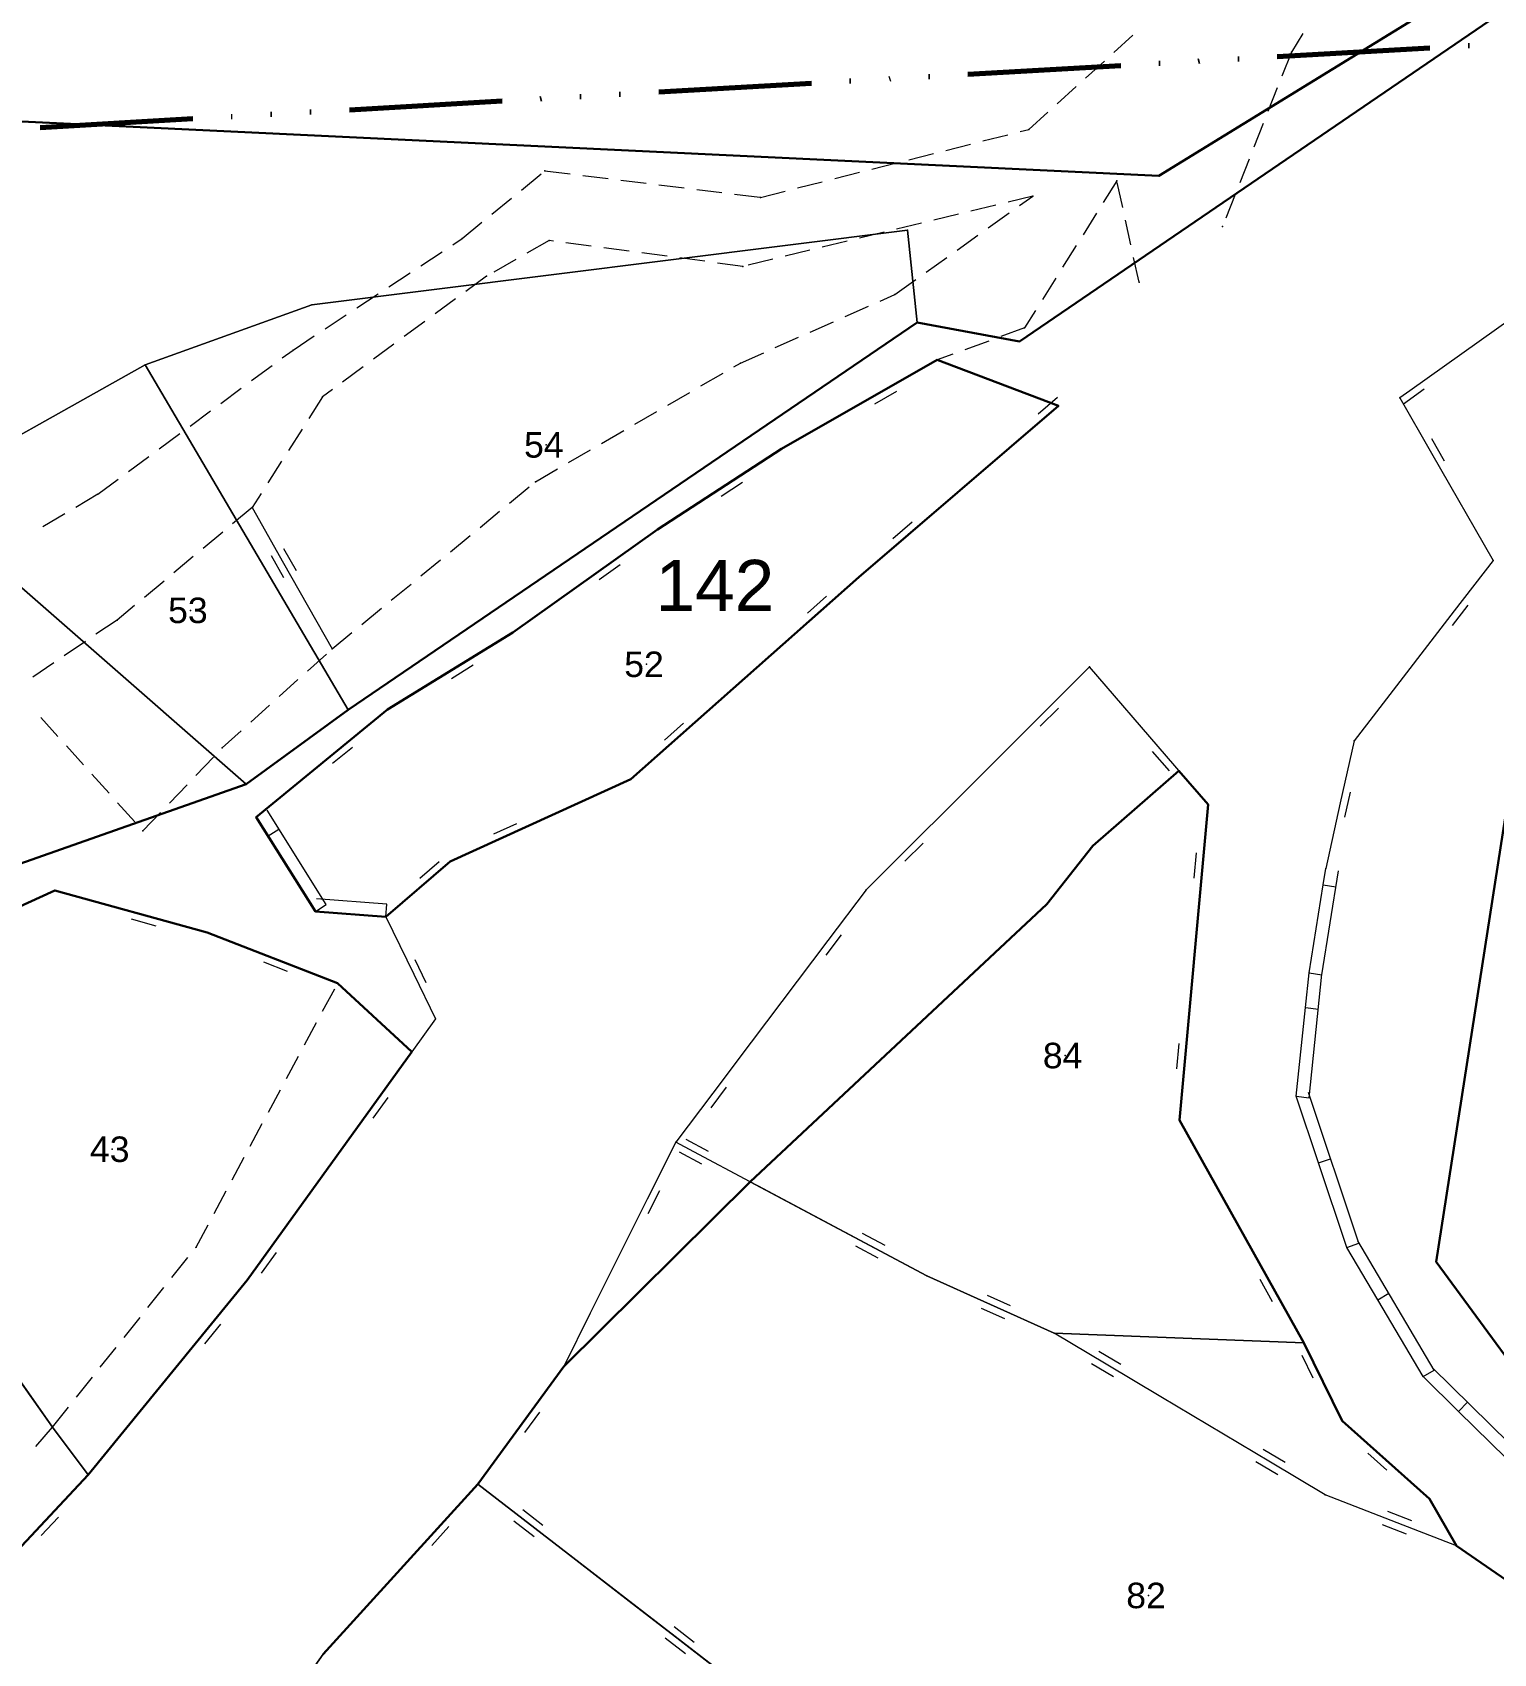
# Model space of a CAD drawing. Header units: millimetres. Extents: x 614452 to 616952, y 4151662 to 4153442.
# Drawn here: x 615359.8 to 615474.4, y 4152012.8 to 4152140 of the extents above; entities that cross this region are included whole.
import ezdxf
from ezdxf.xclip import XClip

# ---------------------------------------------------------------- set-up
doc = ezdxf.new("R2010")
doc.units = ezdxf.units.MM
doc.header["$XCLIPFRAME"] = 2
doc.linetypes.add('ACAD_ISO14W100', pattern=[24, 12, -3, 0, -3, 0, -3, 0, -3])
for name, color, linetype, lineweight in [('02_ADA_ALN_YENI', 7, 'Continuous', 30), ('02_ADA_NO_YENI', 18, 'Continuous', 0), ('03_PARSEL_ALN_ESKI', 18, 'Continuous', 0), ('03_PARSEL_ALN_YENI', 171, 'Continuous', 0), ('03_PARSEL_NO_ESKI', 5, 'Continuous', 0), ('03_PARSEL_SNR_YENI', 5, 'Continuous', 0), ('06_DETAY_SNR_KROKI', 4, 'Continuous', 0), ('06_DETAY_SNR_PAFTA', 26, 'Continuous', 0), ('07_SNRTIP_GECERLI', 30, 'Continuous', 0), ('07_SNRTIP_SABIT', 18, 'Continuous', 0), ('NOKTA_DETAY_YENI', 171, 'Continuous', 0), ('NOKTA_PARSEL_ESKI', 6, 'Continuous', 0), ('NOKTA_PARSEL_YENI', 30, 'Continuous', 0), ('TRAFO_BOLGE_TUM', 254, 'ACAD_ISO14W100', 70)]:
    doc.layers.add(name, color=color, linetype=linetype, lineweight=lineweight)
doc.styles.get("Standard").update_dxf_attribs({"font": 'Arial'})

# ---------------------------------------------------------------- blocks, each defined once
blk = doc.blocks.new('fggg')
at = {"layer": '02_ADA_ALN_YENI', "color": 252}
for points in [[(615276.2, 4152038, 0), (615300.78, 4152046.97, 0), (615312.09, 4152050.66, 0), (615323.54, 4152056.84, 0), (615331.4, 4152059.17, 0), (615339.35, 4152063.74, 0), (615351.7, 4152071.65, 0), (615353.11, 4152072.8, 0), (615376.53, 4152081.03, 0), (615384.53, 4152086.86, 0), (615429.17, 4152117.25, 0), (615437.2, 4152115.76, 0), (615529.18, 4152178.55, 0), (615448.13, 4152128.73, 0), (615448.13, 4152128.73, 0), (615236.84, 4152138.84, 0)], [(615605.52, 4151990.6, 0), (615588.33, 4151985.91, 0), (615582.43, 4151981.57, 0), (615576.88, 4151968.88, 0), (615577.78, 4151956.64, 0), (615576.29, 4151951.68, 0), (615568.62, 4151964.8, 0), (615560.62, 4151976.16, 0), (615541.77, 4151985.9, 0), (615517.15, 4152007.76, 0), (615479.96, 4152029.87, 0), (615469.88, 4152043.56, 0), (615479.14, 4152103.11, 0), (615497.94, 4152110.81, 0), (615518.38, 4152112.76, 0), (615534.45, 4152120.84, 0), (615583.34, 4152092.11, 0), (615588, 4152088.43, 0), (615599.77, 4152096.4, 0), (615623.6, 4152104.21, 0)], [(615382.57, 4152012.79, 0), (615394.72, 4152026.13, 0), (615401.45, 4152035.34, 0), (615416.08, 4152049.83, 0), (615439.33, 4152071.61, 0), (615442.96, 4152076.18, 0), (615449.69, 4152082.08, 0), (615451.99, 4152079.42, 0), (615449.74, 4152054.67, 0), (615459.5, 4152037.21, 0), (615462.5, 4152031.08, 0), (615469.37, 4152024.97, 0), (615471.48, 4152021.27, 0), (615483.51, 4152012.99, 0)], [(615281.31, 4152036.04, 0), (615301.5, 4152045.41, 0), (615313.31, 4152049.01, 0), (615324.07, 4152054.26, 0), (615333.07, 4152056.27, 0), (615340.13, 4152060.92, 0), (615353.88, 4152069.22, 0), (615361.53, 4152072.69, 0), (615373.48, 4152069.38, 0), (615383.71, 4152065.41, 0), (615389.53, 4152060.04, 0), (615376.62, 4152042.12, 0), (615364.13, 4152026.85, 0), (615357.43, 4152019.65, 0), (615343.36, 4152000.84, 0), (615332, 4151985.12, 0), (615322.37, 4151974.61, 0), (615292.73, 4151935.07, 0), (615285.12, 4151929.82, 0)]]:
    blk.add_polyline3d(points, dxfattribs=at)
blk.add_polyline3d([(615424.6, 4152097.27, 0), (615406.72, 4152081.42, 0), (615392.54, 4152074.95, 0), (615387.5, 4152070.62, 0), (615381.98, 4152071.04, 0), (615377.33, 4152078.45, 0), (615387.61, 4152086.88, 0), (615397.46, 4152092.92, 0), (615408.79, 4152101.01, 0), (615418.52, 4152107.33, 0), (615430.75, 4152114.3, 0), (615440.25, 4152110.7, 0), (615424.6, 4152097.27, 0)], close=True, dxfattribs=at)
at = {"layer": '03_PARSEL_ALN_ESKI', "color": 252}
for p in [(615400.08, 4152107.64), (615372.16, 4152094.66), (615407.94, 4152090.43), (615440.78, 4152059.74), (615366.03, 4152052.39), (615447.32, 4152017.39)]:
    blk.add_point(p, dxfattribs=at)
at = {"layer": '03_PARSEL_ALN_YENI', "color": 252}
blk.add_polyline3d([(615236.84, 4152138.84, 0), (615448.13, 4152128.73, 0), (615529.18, 4152178.55, 0), (615437.2, 4152115.76, 0), (615437.2, 4152115.76, 0), (615429.17, 4152117.25, 0), (615428.42, 4152124.49, 0), (615381.68, 4152118.62, 0), (615368.61, 4152113.92, 0), (615350.53, 4152103.78, 0), (615376.53, 4152081.03, 0), (615353.11, 4152072.8, 0), (615342.41, 4152092.87, 0), (615330.49, 4152115.13, 0), (615294.86, 4152118.58, 0), (615251.78, 4152099.64, 0)], dxfattribs=at)
for points in [[(615429.17, 4152117.25, 0), (615384.53, 4152086.86, 0), (615368.61, 4152113.92, 0), (615381.68, 4152118.62, 0), (615428.42, 4152124.49, 0), (615429.17, 4152117.25, 0)], [(615588, 4152088.43, 0), (615592.6, 4152063.75, 0), (615595.08, 4152043.08, 0), (615596.05, 4152034.94, 0), (615598.79, 4152013.88, 0), (615599.92, 4152008.51, 0), (615602.31, 4151996.34, 0), (615588.1, 4151991.92, 0), (615572.43, 4151987.96, 0), (615562.52, 4151985.87, 0), (615559.44, 4151981.27, 0), (615560.62, 4151976.16, 0), (615541.77, 4151985.9, 0), (615517.15, 4152007.76, 0), (615479.96, 4152029.87, 0), (615469.88, 4152043.56, 0), (615479.14, 4152103.11, 0), (615497.94, 4152110.81, 0), (615518.38, 4152112.76, 0), (615534.45, 4152120.84, 0), (615583.34, 4152092.11, 0), (615588, 4152088.43, 0)], [(615376.53, 4152081.03, 0), (615350.53, 4152103.78, 0), (615368.61, 4152113.92, 0), (615384.53, 4152086.86, 0), (615376.53, 4152081.03, 0)], [(615397.46, 4152092.92, 0), (615408.79, 4152101.01, 0), (615418.52, 4152107.33, 0), (615430.75, 4152114.3, 0), (615440.25, 4152110.7, 0), (615424.6, 4152097.27, 0), (615406.72, 4152081.42, 0), (615392.54, 4152074.95, 0), (615387.5, 4152070.62, 0), (615381.98, 4152071.04, 0), (615377.33, 4152078.45, 0), (615387.61, 4152086.88, 0), (615397.46, 4152092.92, 0)], [(615459.5, 4152037.21, 0), (615439.92, 4152037.96, 0), (615429.92, 4152042.46, 0), (615416.08, 4152049.83, 0), (615439.33, 4152071.61, 0), (615442.96, 4152076.18, 0), (615449.69, 4152082.08, 0), (615451.99, 4152079.42, 0), (615449.74, 4152054.67, 0), (615459.5, 4152037.21, 0)], [(615376.62, 4152042.12, 0), (615364.13, 4152026.85, 0), (615361.35, 4152030.6, 0), (615350.82, 4152045.56, 0), (615344.07, 4152055.03, 0), (615340.13, 4152060.92, 0), (615353.88, 4152069.22, 0), (615361.53, 4152072.69, 0), (615373.48, 4152069.38, 0), (615383.71, 4152065.41, 0), (615389.53, 4152060.04, 0), (615376.62, 4152042.12, 0)], [(615299.64, 4152006.64, 0), (615344.07, 4152055.03, 0), (615350.82, 4152045.56, 0), (615361.35, 4152030.6, 0), (615364.13, 4152026.85, 0), (615357.43, 4152019.65, 0), (615343.36, 4152000.84, 0), (615332, 4151985.12, 0), (615322.37, 4151974.61, 0), (615311.14, 4151990.78, 0), (615299.64, 4152006.64, 0)], [(615439.92, 4152037.96, 0), (615459.5, 4152037.21, 0), (615462.5, 4152031.08, 0), (615469.37, 4152024.97, 0), (615471.48, 4152021.27, 0), (615483.51, 4152012.99, 0), (615501.39, 4152004.94, 0), (615491.22, 4151997.56, 0), (615482.18, 4151998.19, 0), (615466.12, 4152004.85, 0), (615457.07, 4151992.33, 0), (615444.93, 4152000.17, 0), (615435.46, 4152004.91, 0), (615416.72, 4152009.12, 0), (615394.72, 4152026.13, 0), (615401.45, 4152035.34, 0), (615416.08, 4152049.83, 0), (615429.92, 4152042.46, 0), (615439.92, 4152037.96, 0)], [(615388.47, 4151975.68, 0), (615382.06, 4151966.27, 0), (615362.01, 4151983.64, 0), (615382.57, 4152012.79, 0), (615394.72, 4152026.13, 0), (615416.72, 4152009.12, 0), (615409.67, 4152000.01, 0), (615397.47, 4151988.44, 0), (615388.47, 4151975.68, 0)]]:
    blk.add_polyline3d(points, close=True, dxfattribs=at)
at = {"layer": '03_PARSEL_SNR_YENI', "color": 252}
for p, q in [((615430.75, 4152114.3, 0.95), (615426.4, 4152111.82, 0.95)), ((615426.4, 4152111.82, 0.95), (615418.52, 4152107.33, 0.95)), ((615427.55, 4152111.83, 0.95), (615425.81, 4152110.84, 0.95)), ((615438.65, 4152110.07, 0.95), (615440.17, 4152111.37, 0.95)), ((615435.98, 4152107.04, 0.95), (615439.78, 4152110.3, 0.95)), ((615439.78, 4152110.3, 0.95), (615440.25, 4152110.7, 0.95)), ((615418.52, 4152107.33, 0.95), (615414.33, 4152104.6, 0.95)), ((615428.39, 4152100.53, 0.95), (615435.98, 4152107.04, 0.95)), ((615414.33, 4152104.6, 0.95), (615408.79, 4152101.01, 0.95)), ((615415.47, 4152104.68, 0.95), (615413.8, 4152103.59, 0.95)), ((615408.79, 4152101.01, 0.95), (615404.72, 4152098.1, 0.95)), ((615427.27, 4152100.3, 0.95), (615428.78, 4152101.61, 0.95)), ((615424.6, 4152097.27, 0.95), (615428.39, 4152100.53, 0.95)), ((615404.72, 4152098.1, 0.95), (615397.46, 4152092.92, 0.95)), ((615405.86, 4152098.22, 0.95), (615404.23, 4152097.06, 0.95)), ((615421.69, 4152094.69, 0.95), (615424.6, 4152097.27, 0.95)), ((615420.57, 4152094.45, 0.95), (615422.06, 4152095.77, 0.95)), ((615417.95, 4152091.37, 0.95), (615421.69, 4152094.69, 0.95)), ((615397.46, 4152092.92, 0.95), (615393.19, 4152090.3, 0.95)), ((615410.46, 4152084.74, 0.95), (615417.95, 4152091.37, 0.95)), ((615393.19, 4152090.3, 0.95), (615387.61, 4152086.88, 0.95)), ((615394.34, 4152090.35, 0.95), (615392.64, 4152089.3, 0.95)), ((615387.61, 4152086.88, 0.95), (615383.74, 4152083.71, 0.95)), ((615409.34, 4152084.49, 0.95), (615410.84, 4152085.82, 0.95)), ((615406.72, 4152081.42, 0.95), (615410.46, 4152084.74, 0.95)), ((615383.74, 4152083.71, 0.95), (615377.33, 4152078.45, 0.95)), ((615384.87, 4152083.91, 0.95), (615383.32, 4152082.64, 0.95)), ((615397.09, 4152077.03, 0.95), (615406.19, 4152081.18, 0.95)), ((615406.19, 4152081.18, 0.95), (615406.72, 4152081.42, 0.95)), ((615382.82, 4152071.58, 0.95), (615378.17, 4152078.98, 0.95)), ((615451.55, 4152074.58, 0.95), (615451.99, 4152079.42, 0.95)), ((615378.26, 4152076.97, 0.95), (615377.33, 4152078.45, 0.95)), ((615395.95, 4152077.13, 0.95), (615397.77, 4152077.95, 0.95)), ((615378.26, 4152076.97, 0.95), (615379.1, 4152077.5, 0.95)), ((615381.98, 4152071.04, 0.95), (615378.26, 4152076.97, 0.95)), ((615392.54, 4152074.95, 0.95), (615397.09, 4152077.03, 0.95)), ((615450.9, 4152073.64, 0.95), (615451.08, 4152075.63, 0.95)), ((615390.17, 4152073.65, 0.95), (615391.68, 4152074.96, 0.95)), ((615391.29, 4152073.88, 0.95), (615392.54, 4152074.95, 0.95)), ((615451.09, 4152069.6, 0.95), (615451.55, 4152074.58, 0.95)), ((615361.53, 4152072.69, 0.95), (615356.98, 4152070.62, 0.95)), ((615368.66, 4152070.71, 0.95), (615361.53, 4152072.69, 0.95)), ((615387.5, 4152070.62, 0.95), (615391.29, 4152073.88, 0.95)), ((615381.98, 4152071.04, 0.95), (615382.82, 4152071.58, 0.95)), ((615387.58, 4152071.62, 0.95), (615382.05, 4152072.04, 0.95)), ((615387.5, 4152070.62, 0.95), (615387.58, 4152071.62, 0.95)), ((615369.48, 4152069.9, 0.95), (615367.55, 4152070.44, 0.95)), ((615373.48, 4152069.38, 0.95), (615368.66, 4152070.71, 0.95)), ((615387.5, 4152070.62, 0.95), (615381.98, 4152071.04, 0.95)), ((615379.05, 4152067.22, 0.95), (615373.48, 4152069.38, 0.95)), ((615450.19, 4152059.65, 0.95), (615451.09, 4152069.6, 0.95)), ((615379.77, 4152066.33, 0.95), (615377.91, 4152067.06, 0.95)), ((615383.71, 4152065.41, 0.95), (615379.05, 4152067.22, 0.95)), ((615389.53, 4152060.04, 0.95), (615386.61, 4152055.98, 0.95)), ((615449.54, 4152058.7, 0.95), (615449.72, 4152060.69, 0.95)), ((615449.74, 4152054.67, 0.95), (615450.19, 4152059.65, 0.95)), ((615387.65, 4152056.46, 0.95), (615386.48, 4152054.84, 0.95)), ((615386.61, 4152055.98, 0.95), (615380.76, 4152047.87, 0.95)), ((615452.17, 4152050.31, 0.95), (615449.74, 4152054.67, 0.95)), ((615416.68, 4152049.51, 0.95), (615416.08, 4152049.83, 0.95)), ((615457.06, 4152041.58, 0.95), (615452.17, 4152050.31, 0.95)), ((615425.5, 4152044.81, 0.95), (615416.68, 4152049.51, 0.95)), ((615380.76, 4152047.87, 0.95), (615377.84, 4152043.81, 0.95)), ((615426.12, 4152043.85, 0.95), (615424.35, 4152044.79, 0.95)), ((615426.65, 4152044.84, 0.95), (615424.88, 4152045.78, 0.95)), ((615429.92, 4152042.46, 0.95), (615425.5, 4152044.81, 0.95)), ((615377.84, 4152043.81, 0.95), (615376.62, 4152042.12, 0.95)), ((615378.88, 4152044.3, 0.95), (615377.71, 4152042.67, 0.95)), ((615376.62, 4152042.12, 0.95), (615373.46, 4152038.25, 0.95)), ((615435.36, 4152040.01, 0.95), (615429.92, 4152042.46, 0.95)), ((615457.05, 4152040.43, 0.95), (615456.08, 4152042.18, 0.95)), ((615436.5, 4152040.11, 0.95), (615434.68, 4152040.93, 0.95)), ((615459.5, 4152037.21, 0.95), (615457.06, 4152041.58, 0.95)), ((615436.04, 4152039.09, 0.95), (615434.22, 4152039.91, 0.95)), ((615439.92, 4152037.96, 0.95), (615435.36, 4152040.01, 0.95)), ((615374.52, 4152038.67, 0.95), (615373.26, 4152037.12, 0.95)), ((615373.46, 4152038.25, 0.95), (615367.13, 4152030.51, 0.95)), ((615460.3, 4152035.57, 0.95), (615459.5, 4152037.21, 0.95)), ((615460.24, 4152034.42, 0.95), (615459.36, 4152036.22, 0.95)), ((615361.35, 4152030.6, 0.95), (615358.48, 4152034.68, 0.95)), ((615401.45, 4152035.34, 0.95), (615398.5, 4152031.3, 0.95)), ((615462.5, 4152031.08, 0.95), (615460.3, 4152035.57, 0.95)), ((615398.5, 4152031.3, 0.95), (615394.72, 4152026.13, 0.95)), ((615399.54, 4152031.77, 0.95), (615398.36, 4152030.16, 0.95)), ((615465.63, 4152028.3, 0.95), (615462.5, 4152031.08, 0.95)), ((615367.13, 4152030.51, 0.95), (615364.13, 4152026.85, 0.95)), ((615466.01, 4152027.21, 0.95), (615464.51, 4152028.54, 0.95)), ((615469.37, 4152024.97, 0.95), (615465.63, 4152028.3, 0.95)), ((615364.13, 4152026.85, 0.95), (615360.73, 4152023.19, 0.95)), ((615394.72, 4152026.13, 0.95), (615391.35, 4152022.43, 0.95)), ((615394.72, 4152026.13, 0.95), (615398.68, 4152023.07, 0.95)), ((615471.48, 4152021.27, 0.95), (615469.37, 4152024.97, 0.95)), ((615360.73, 4152023.19, 0.95), (615357.43, 4152019.65, 0.95)), ((615361.82, 4152023.54, 0.95), (615360.46, 4152022.08, 0.95)), ((615397.54, 4152023.24, 0.95), (615399.12, 4152022.01, 0.95)), ((615398.23, 4152024.13, 0.95), (615399.81, 4152022.9, 0.95)), ((615398.68, 4152023.07, 0.95), (615406.59, 4152016.95, 0.95)), ((615391.35, 4152022.43, 0.95), (615384.62, 4152015.04, 0.95)), ((615392.44, 4152022.79, 0.95), (615391.1, 4152021.31, 0.95)), ((615475.27, 4152018.66, 0.95), (615471.48, 4152021.27, 0.95)), ((615406.59, 4152016.95, 0.95), (615410.54, 4152013.89, 0.95)), ((615384.62, 4152015.04, 0.95), (615382.57, 4152012.79, 0.95)), ((615410.1, 4152014.95, 0.95), (615411.68, 4152013.73, 0.95)), ((615409.41, 4152014.06, 0.95), (615410.99, 4152012.84, 0.95)), ((615410.54, 4152013.89, 0.95), (615416.72, 4152009.12, 0.95))]:
    blk.add_line(p, q, dxfattribs=at)
for p in [(615430.75, 4152114.3, 613.78), (615440.25, 4152110.7, 611.34), (615418.52, 4152107.33, 613.64), (615418.52, 4152107.33, 613.64), (615408.79, 4152101.01, 613.66), (615408.79, 4152101.01, 613.66), (615424.6, 4152097.27, 609.35), (615424.6, 4152097.27, 609.35), (615397.46, 4152092.92, 613.77), (615397.46, 4152092.92, 613.77), (615387.61, 4152086.88, 613.53), (615387.61, 4152086.88, 613.53), (615406.72, 4152081.42, 610.71), (615406.72, 4152081.42, 610.71), (615451.99, 4152079.42, 614.91), (615377.33, 4152078.45, 613.45), (615377.33, 4152078.45, 613.45), (615392.54, 4152074.95, 611.23), (615392.54, 4152074.95, 611.23), (615361.53, 4152072.69, 613.76), (615361.53, 4152072.69, 613.76), (615381.98, 4152071.04, 611.42), (615381.98, 4152071.04, 611.42), (615387.5, 4152070.62, 610.69), (615387.5, 4152070.62, 610.69), (615373.48, 4152069.38, 612.26), (615373.48, 4152069.38, 612.26), (615383.71, 4152065.41, 610.81), (615389.53, 4152060.04, 610.24), (615449.74, 4152054.67, 615.88), (615449.74, 4152054.67, 615.88), (615416.08, 4152049.83, 609.4), (615376.62, 4152042.12, 609.65), (615376.62, 4152042.12, 609.65), (615429.92, 4152042.46, 610.95), (615429.92, 4152042.46, 610.95), (615439.92, 4152037.96, 611.97), (615459.5, 4152037.21, 617.48), (615459.5, 4152037.21, 617.48), (615401.45, 4152035.34, 610.05), (615462.5, 4152031.08, 617.4), (615462.5, 4152031.08, 617.4), (615361.35, 4152030.6, 609.78), (615364.13, 4152026.85, 609.65), (615364.13, 4152026.85, 609.65), (615394.72, 4152026.13, 610.25), (615394.72, 4152026.13, 610.25), (615394.72, 4152026.13, 610.25), (615469.37, 4152024.97, 617.97), (615469.37, 4152024.97, 617.97), (615471.48, 4152021.27, 617.79), (615471.48, 4152021.27, 617.79)]:
    blk.add_point(p, dxfattribs=at)
at = {"layer": '06_DETAY_SNR_KROKI', "color": 252}
for p, q in [((615480.04, 4152120.57, 0.95), (615471.89, 4152114.78, 0.95)), ((615471.89, 4152114.78, 0.95), (615467.81, 4152111.88, 0.95)), ((615467.81, 4152111.88, 0.95), (615467.03, 4152111.32, 0.95)), ((615467.03, 4152111.32, 0.95), (615469.52, 4152106.99, 0.95)), ((615468.95, 4152112, 0.95), (615467.32, 4152110.84, 0.95)), ((615469.51, 4152108.14, 0.95), (615470.5, 4152106.4, 0.95)), ((615469.52, 4152106.99, 0.95), (615474.36, 4152098.57, 0.95)), ((615377, 4152102.72, 0.95), (615379.47, 4152098.37, 0.95)), ((615379.47, 4152099.52, 0.95), (615380.45, 4152097.78, 0.95)), ((615378.49, 4152098.97, 0.95), (615379.47, 4152097.23, 0.95)), ((615379.47, 4152098.37, 0.95), (615383.29, 4152091.64, 0.95)), ((615474.36, 4152098.57, 0.95), (615471.3, 4152094.61, 0.95)), ((615471.3, 4152094.61, 0.95), (615465.19, 4152086.7, 0.95)), ((615472.36, 4152095.06, 0.95), (615471.14, 4152093.47, 0.95)), ((615442.68, 4152090.22, 0.95), (615439.14, 4152086.68, 0.95)), ((615448.72, 4152083.21, 0.95), (615442.68, 4152090.22, 0.95)), ((615439.14, 4152086.68, 0.95), (615432.06, 4152079.62, 0.95)), ((615440.25, 4152086.99, 0.95), (615438.83, 4152085.58, 0.95)), ((615465.19, 4152086.7, 0.95), (615463.44, 4152084.43, 0.95)), ((615463.44, 4152084.43, 0.95), (615462.36, 4152079.55, 0.95)), ((615448.95, 4152082.08, 0.95), (615447.64, 4152083.6, 0.95)), ((615451.99, 4152079.42, 0.95), (615448.72, 4152083.21, 0.95)), ((615463.13, 4152080.4, 0.95), (615462.7, 4152078.45, 0.95)), ((615432.06, 4152079.62, 0.95), (615428.52, 4152076.09, 0.95)), ((615462.36, 4152079.55, 0.95), (615461.23, 4152074.4, 0.95)), ((615428.52, 4152076.09, 0.95), (615425.18, 4152072.75, 0.95)), ((615429.63, 4152076.4, 0.95), (615428.21, 4152074.98, 0.95)), ((615460.92, 4152066.07, 0.95), (615462.22, 4152074.24, 0.95)), ((615461.03, 4152073.14, 0.95), (615461.23, 4152074.4, 0.95)), ((615425.18, 4152072.75, 0.95), (615422.17, 4152068.76, 0.95)), ((615459.93, 4152066.23, 0.95), (615461.03, 4152073.14, 0.95)), ((615461.03, 4152073.14, 0.95), (615462.02, 4152072.98, 0.95)), ((615387.5, 4152070.62, 0.95), (615389.69, 4152066.12, 0.95)), ((615423.22, 4152069.22, 0.95), (615422.01, 4152067.62, 0.95)), ((615422.17, 4152068.76, 0.95), (615416.14, 4152060.78, 0.95)), ((615389.76, 4152067.27, 0.95), (615390.63, 4152065.47, 0.95)), ((615389.69, 4152066.12, 0.95), (615391.39, 4152062.62, 0.95)), ((615459.64, 4152063.5, 0.95), (615459.93, 4152066.23, 0.95)), ((615459.91, 4152056.43, 0.95), (615460.92, 4152066.12, 0.95)), ((615459.93, 4152066.23, 0.95), (615460.92, 4152066.07, 0.95)), ((615391.39, 4152062.62, 0.95), (615389.53, 4152060.04, 0.95)), ((615458.91, 4152056.54, 0.95), (615459.64, 4152063.5, 0.95)), ((615459.64, 4152063.5, 0.95), (615460.64, 4152063.39, 0.95)), ((615416.14, 4152060.78, 0.95), (615413.13, 4152056.79, 0.95)), ((615413.13, 4152056.79, 0.95), (615410.23, 4152052.95, 0.95)), ((615414.18, 4152057.25, 0.95), (615412.98, 4152055.65, 0.95)), ((615458.91, 4152056.54, 0.95), (615459.91, 4152056.43, 0.95)), ((615460.65, 4152051.33, 0.95), (615458.91, 4152056.54, 0.95)), ((615463.82, 4152045.01, 0.95), (615459.86, 4152056.85, 0.95)), ((615410.23, 4152052.95, 0.95), (615408, 4152048.47, 0.95)), ((615411.66, 4152052.18, 0.95), (615410.23, 4152052.95, 0.95)), ((615412.81, 4152052.21, 0.95), (615411.04, 4152053.15, 0.95)), ((615412.28, 4152051.22, 0.95), (615410.52, 4152052.16, 0.95)), ((615416.08, 4152049.83, 0.95), (615411.66, 4152052.18, 0.95)), ((615460.65, 4152051.33, 0.95), (615461.6, 4152051.65, 0.95)), ((615462.87, 4152044.69, 0.95), (615460.65, 4152051.33, 0.95)), ((615408, 4152048.47, 0.95), (615403.53, 4152039.52, 0.95)), ((615408.95, 4152049.12, 0.95), (615408.05, 4152047.33, 0.95)), ((615462.87, 4152044.69, 0.95), (615463.82, 4152045.01, 0.95)), ((615465.3, 4152040.59, 0.95), (615462.87, 4152044.69, 0.95)), ((615469.73, 4152035.07, 0.95), (615463.73, 4152045.2, 0.95)), ((615465.3, 4152040.59, 0.95), (615466.16, 4152041.1, 0.95)), ((615468.87, 4152034.56, 0.95), (615465.3, 4152040.59, 0.95)), ((615403.53, 4152039.52, 0.95), (615401.45, 4152035.34, 0.95)), ((615444, 4152035.53, 0.95), (615439.92, 4152037.96, 0.95)), ((615445.14, 4152035.5, 0.95), (615443.43, 4152036.52, 0.95)), ((615444.57, 4152034.53, 0.95), (615442.85, 4152035.55, 0.95)), ((615448.29, 4152032.96, 0.95), (615444, 4152035.53, 0.95)), ((615468.87, 4152034.56, 0.95), (615469.73, 4152035.07, 0.95)), ((615471.64, 4152031.83, 0.95), (615468.87, 4152034.56, 0.95)), ((615482.31, 4152022.71, 0.95), (615469.57, 4152035.28, 0.95)), ((615456.88, 4152027.84, 0.95), (615448.29, 4152032.96, 0.95)), ((615471.64, 4152031.83, 0.95), (615472.34, 4152032.54, 0.95)), ((615476.63, 4152026.92, 0.95), (615471.64, 4152031.83, 0.95)), ((615458.03, 4152027.81, 0.95), (615456.31, 4152028.84, 0.95)), ((615457.45, 4152026.85, 0.95), (615455.73, 4152027.87, 0.95)), ((615461.17, 4152025.28, 0.95), (615456.88, 4152027.84, 0.95)), ((615466.82, 4152023.09, 0.95), (615461.17, 4152025.28, 0.95)), ((615467.96, 4152023.25, 0.95), (615466.09, 4152023.97, 0.95)), ((615471.48, 4152021.27, 0.95), (615466.82, 4152023.09, 0.95)), ((615467.55, 4152022.2, 0.95), (615465.68, 4152022.92, 0.95))]:
    blk.add_line(p, q, dxfattribs=at)
for p in [(615467.03, 4152111.32, 607.96), (615467.03, 4152111.32, 607.96), (615377, 4152102.72, 621.38), (615474.36, 4152098.57, 613.7), (615474.36, 4152098.57, 613.7), (615383.29, 4152091.64, 615.27), (615442.68, 4152090.22, 607.95), (615442.68, 4152090.22, 607.95), (615463.44, 4152084.43, 614.21), (615463.44, 4152084.43, 614.21), (615451.99, 4152079.42, 614.91), (615461.23, 4152074.4, 616.01), (615461.23, 4152074.4, 616.01), (615425.18, 4152072.75, 609.86), (615425.18, 4152072.75, 609.86), (615387.5, 4152070.62, 610.69), (615459.93, 4152066.23, 616.27), (615459.93, 4152066.23, 616.27), (615391.39, 4152062.62, 610.24), (615391.39, 4152062.62, 610.24), (615389.53, 4152060.04, 609.65), (615458.91, 4152056.54, 617.03), (615458.91, 4152056.54, 617.03), (615410.23, 4152052.95, 609.4), (615410.23, 4152052.95, 609.4), (615410.23, 4152052.95, 609.4), (615416.08, 4152049.83, 610.95), (615462.87, 4152044.69, 617.47), (615462.87, 4152044.69, 617.47), (615439.92, 4152037.96, 611.97), (615401.45, 4152035.34, 610.05), (615468.87, 4152034.56, 618.45), (615468.87, 4152034.56, 618.45), (615461.17, 4152025.28, 615.08), (615461.17, 4152025.28, 615.08), (615471.48, 4152021.27, 617.79)]:
    blk.add_point(p, dxfattribs=at)
at = {"layer": '06_DETAY_SNR_PAFTA', "color": 252}
for p, q in [((615444.6, 4152138.42, 0.95), (615446.08, 4152139.77, 0.95)), ((615459.42, 4152139.92, 0.95), (615458.52, 4152138.44, 0.95)), ((615442.38, 4152136.41, 0.95), (615443.86, 4152137.75, 0.95)), ((615458.52, 4152138.44, 0.95), (615457.78, 4152136.57, 0.95)), ((615440.15, 4152134.4, 0.95), (615441.63, 4152135.74, 0.95)), ((615457.42, 4152135.64, 0.95), (615456.68, 4152133.78, 0.95)), ((615437.93, 4152132.39, 0.95), (615439.41, 4152133.73, 0.95)), ((615437.24, 4152132.21, 0.95), (615437.93, 4152132.39, 0.95)), ((615456.32, 4152132.85, 0.95), (615455.58, 4152130.99, 0.95)), ((615431.42, 4152130.74, 0.95), (615433.36, 4152131.23, 0.95)), ((615434.33, 4152131.48, 0.95), (615436.27, 4152131.97, 0.95)), ((615428.51, 4152130, 0.95), (615430.45, 4152130.49, 0.95)), ((615455.22, 4152130.06, 0.95), (615454.49, 4152128.2, 0.95)), ((615398.12, 4152127.63, 0.95), (615399.67, 4152128.9, 0.95)), ((615399.97, 4152129.14, 0.95), (615401.95, 4152128.9, 0.95)), ((615402.94, 4152128.77, 0.95), (615404.93, 4152128.53, 0.95)), ((615422.7, 4152128.53, 0.95), (615424.64, 4152129.02, 0.95)), ((615425.61, 4152129.26, 0.95), (615427.54, 4152129.76, 0.95)), ((615405.92, 4152128.41, 0.95), (615407.91, 4152128.16, 0.95)), ((615408.9, 4152128.04, 0.95), (615410.88, 4152127.79, 0.95)), ((615411.88, 4152127.67, 0.95), (615413.86, 4152127.43, 0.95)), ((615414.85, 4152127.3, 0.95), (615416.84, 4152127.06, 0.95)), ((615416.88, 4152127.05, 0.95), (615418.82, 4152127.54, 0.95)), ((615419.79, 4152127.79, 0.95), (615421.73, 4152128.28, 0.95)), ((615444.83, 4152128.35, 0.95), (615443.77, 4152126.66, 0.95)), ((615445.29, 4152126.25, 0.95), (615444.86, 4152128.21, 0.95)), ((615395.8, 4152125.73, 0.95), (615397.35, 4152127, 0.95)), ((615435.33, 4152126.45, 0.95), (615433.39, 4152125.98, 0.95)), ((615438.25, 4152127.16, 0.95), (615436.3, 4152126.69, 0.95)), ((615437.19, 4152126.41, 0.95), (615438.25, 4152127.16, 0.95)), ((615454.12, 4152127.27, 0.95), (615453.39, 4152125.41, 0.95)), ((615393.48, 4152123.83, 0.95), (615395.03, 4152125.1, 0.95)), ((615429.5, 4152125.04, 0.95), (615427.56, 4152124.57, 0.95)), ((615432.42, 4152125.74, 0.95), (615430.47, 4152125.27, 0.95)), ((615434.75, 4152124.66, 0.95), (615436.38, 4152125.83, 0.95)), ((615443.24, 4152125.81, 0.95), (615442.18, 4152124.11, 0.95)), ((615445.93, 4152123.32, 0.95), (615445.51, 4152125.27, 0.95)), ((615392.74, 4152123.34, 0.95), (615393.48, 4152123.83, 0.95)), ((615400.29, 4152123.66, 0.95), (615398.55, 4152122.67, 0.95)), ((615400.63, 4152123.62, 0.95), (615400.29, 4152123.66, 0.95)), ((615403.6, 4152123.22, 0.95), (615401.62, 4152123.49, 0.95)), ((615423.67, 4152123.62, 0.95), (615421.73, 4152123.15, 0.95)), ((615426.59, 4152124.33, 0.95), (615424.64, 4152123.86, 0.95)), ((615432.31, 4152122.92, 0.95), (615433.94, 4152124.08, 0.95)), ((615390.23, 4152121.69, 0.95), (615391.9, 4152122.79, 0.95)), ((615406.57, 4152122.83, 0.95), (615404.59, 4152123.09, 0.95)), ((615409.55, 4152122.43, 0.95), (615407.56, 4152122.69, 0.95)), ((615412.52, 4152122.04, 0.95), (615410.54, 4152122.3, 0.95)), ((615417.84, 4152122.21, 0.95), (615415.9, 4152121.74, 0.95)), ((615420.76, 4152122.92, 0.95), (615418.81, 4152122.44, 0.95)), ((615429.87, 4152121.18, 0.95), (615431.5, 4152122.34, 0.95)), ((615441.64, 4152123.27, 0.95), (615440.58, 4152121.57, 0.95)), ((615446.58, 4152120.39, 0.95), (615446.15, 4152122.34, 0.95)), ((615387.73, 4152120.04, 0.95), (615389.4, 4152121.14, 0.95)), ((615397.69, 4152122.18, 0.95), (615395.95, 4152121.19, 0.95)), ((615415.49, 4152121.64, 0.95), (615413.51, 4152121.9, 0.95)), ((615395.38, 4152120.87, 0.95), (615393.77, 4152119.68, 0.95)), ((615427.43, 4152119.43, 0.95), (615429.06, 4152120.6, 0.95)), ((615440.05, 4152120.72, 0.95), (615438.99, 4152119.03, 0.95)), ((615385.22, 4152118.38, 0.95), (615386.89, 4152119.49, 0.95)), ((615392.96, 4152119.09, 0.95), (615391.35, 4152117.91, 0.95)), ((615423.52, 4152117.7, 0.95), (615425.35, 4152118.51, 0.95)), ((615426.27, 4152118.92, 0.95), (615427.43, 4152119.43, 0.95)), ((615382.72, 4152116.73, 0.95), (615384.39, 4152117.83, 0.95)), ((615390.55, 4152117.31, 0.95), (615388.93, 4152116.13, 0.95)), ((615420.78, 4152116.49, 0.95), (615422.61, 4152117.3, 0.95)), ((615438.46, 4152118.18, 0.95), (615437.6, 4152116.82, 0.95)), ((615380.21, 4152115.08, 0.95), (615381.88, 4152116.18, 0.95)), ((615418.04, 4152115.27, 0.95), (615419.87, 4152116.08, 0.95)), ((615437.6, 4152116.82, 0.95), (615435.73, 4152116.13, 0.95)), ((615379.37, 4152114.46, 0.95), (615380.21, 4152115.08, 0.95)), ((615388.13, 4152115.53, 0.95), (615386.52, 4152114.35, 0.95)), ((615415.3, 4152114.06, 0.95), (615417.13, 4152114.87, 0.95)), ((615431.97, 4152114.75, 0.95), (615430.75, 4152114.3, 0.95)), ((615434.79, 4152115.78, 0.95), (615432.91, 4152115.09, 0.95)), ((615376.96, 4152112.68, 0.95), (615378.57, 4152113.86, 0.95)), ((615385.71, 4152113.76, 0.95), (615384.1, 4152112.57, 0.95)), ((615414.8, 4152113.77, 0.95), (615415.3, 4152114.06, 0.95)), ((615374.54, 4152110.89, 0.95), (615376.15, 4152112.08, 0.95)), ((615412.21, 4152112.27, 0.95), (615413.94, 4152113.27, 0.95)), ((615382.53, 4152111.41, 0.95), (615381.46, 4152109.72, 0.95)), ((615383.3, 4152111.98, 0.95), (615382.53, 4152111.41, 0.95)), ((615409.61, 4152110.76, 0.95), (615411.34, 4152111.76, 0.95)), ((615372.13, 4152109.11, 0.95), (615373.74, 4152110.3, 0.95)), ((615407.02, 4152109.26, 0.95), (615408.75, 4152110.26, 0.95)), ((615369.72, 4152107.33, 0.95), (615371.32, 4152108.52, 0.95)), ((615380.92, 4152108.88, 0.95), (615379.85, 4152107.19, 0.95)), ((615404.42, 4152107.75, 0.95), (615406.15, 4152108.76, 0.95)), ((615401.82, 4152106.25, 0.95), (615403.55, 4152107.25, 0.95)), ((615367.3, 4152105.55, 0.95), (615368.91, 4152106.74, 0.95)), ((615379.31, 4152106.35, 0.95), (615378.24, 4152104.66, 0.95)), ((615399.23, 4152104.75, 0.95), (615400.96, 4152105.75, 0.95)), ((615364.89, 4152103.77, 0.95), (615366.5, 4152104.95, 0.95)), ((615364.89, 4152103.77, 0.95), (615363.17, 4152102.74, 0.95)), ((615377.7, 4152103.82, 0.95), (615377, 4152102.72, 0.95)), ((615397.19, 4152103.07, 0.95), (615398.74, 4152104.34, 0.95)), ((615362.31, 4152102.23, 0.95), (615360.59, 4152101.21, 0.95)), ((615377, 4152102.72, 0.95), (615375.47, 4152101.44, 0.95)), ((615394.88, 4152101.17, 0.95), (615396.42, 4152102.44, 0.95)), ((615374.7, 4152100.8, 0.95), (615373.16, 4152099.52, 0.95)), ((615392.56, 4152099.26, 0.95), (615394.1, 4152100.53, 0.95)), ((615372.39, 4152098.88, 0.95), (615370.86, 4152097.6, 0.95)), ((615390.24, 4152097.36, 0.95), (615391.79, 4152098.63, 0.95)), ((615370.09, 4152096.96, 0.95), (615368.55, 4152095.68, 0.95)), ((615387.92, 4152095.45, 0.95), (615389.47, 4152096.72, 0.95)), ((615367.78, 4152095.04, 0.95), (615366.41, 4152093.9, 0.95)), ((615385.61, 4152093.55, 0.95), (615387.15, 4152094.82, 0.95)), ((615366.41, 4152093.9, 0.95), (615364.75, 4152092.78, 0.95)), ((615363.92, 4152092.22, 0.95), (615362.27, 4152091.09, 0.95)), ((615383.29, 4152091.64, 0.95), (615384.83, 4152092.91, 0.95)), ((615361.44, 4152090.53, 0.95), (615359.79, 4152089.41, 0.95)), ((615381.35, 4152089.89, 0.95), (615382.83, 4152091.23, 0.95)), ((615379.12, 4152087.89, 0.95), (615380.6, 4152089.23, 0.95)), ((615376.89, 4152085.88, 0.95), (615378.37, 4152087.22, 0.95)), ((615360.42, 4152086.25, 0.95), (615361.76, 4152084.77, 0.95)), ((615374.66, 4152083.87, 0.95), (615376.15, 4152085.21, 0.95)), ((615362.43, 4152084.02, 0.95), (615363.77, 4152082.54, 0.95)), ((615372.59, 4152081.7, 0.95), (615373.97, 4152083.15, 0.95)), ((615374.66, 4152083.87, 0.95), (615374.66, 4152083.87, 0.95)), ((615364.44, 4152081.8, 0.95), (615365.78, 4152080.31, 0.95)), ((615370.51, 4152079.53, 0.95), (615371.9, 4152080.98, 0.95)), ((615366.45, 4152079.57, 0.95), (615367.79, 4152078.08, 0.95)), ((615368.44, 4152077.36, 0.95), (615369.82, 4152078.81, 0.95)), ((615382.53, 4152063.22, 0.95), (615383.48, 4152064.98, 0.95)), ((615381.11, 4152060.57, 0.95), (615382.06, 4152062.34, 0.95)), ((615379.69, 4152057.93, 0.95), (615380.64, 4152059.69, 0.95)), ((615378.28, 4152055.29, 0.95), (615379.22, 4152057.05, 0.95)), ((615376.86, 4152052.64, 0.95), (615377.8, 4152054.41, 0.95)), ((615375.44, 4152050, 0.95), (615376.39, 4152051.76, 0.95)), ((615374.02, 4152047.35, 0.95), (615374.97, 4152049.12, 0.95)), ((615372.61, 4152044.71, 0.95), (615373.55, 4152046.47, 0.95)), ((615372.57, 4152044.67, 0.95), (615372.61, 4152044.71, 0.95)), ((615370.7, 4152042.32, 0.95), (615371.95, 4152043.89, 0.95)), ((615368.83, 4152039.98, 0.95), (615370.08, 4152041.54, 0.95)), ((615366.96, 4152037.63, 0.95), (615368.21, 4152039.2, 0.95)), ((615365.09, 4152035.29, 0.95), (615366.34, 4152036.85, 0.95)), ((615363.22, 4152032.94, 0.95), (615364.47, 4152034.5, 0.95)), ((615361.35, 4152030.6, 0.95), (615362.6, 4152032.16, 0.95)), ((615360.04, 4152029.07, 0.95), (615361.35, 4152030.59, 0.95))]:
    blk.add_line(p, q, dxfattribs=at)
for p in [(615458.52, 4152138.44, 615.88), (615458.52, 4152138.44, 615.88), (615437.93, 4152132.39, 616.57), (615437.93, 4152132.39, 616.57), (615399.97, 4152129.14, 623.6), (615399.97, 4152129.14, 623.6), (615444.83, 4152128.35, 615.7), (615444.83, 4152128.35, 615.7), (615416.88, 4152127.05, 620.76), (615416.88, 4152127.05, 620.76), (615438.25, 4152127.16, 616.61), (615438.25, 4152127.16, 616.61), (615453.13, 4152124.76, 615.22), (615393.48, 4152123.83, 624.33), (615393.48, 4152123.83, 624.33), (615400.29, 4152123.66, 623.57), (615400.29, 4152123.66, 623.57), (615415.49, 4152121.64, 620.81), (615415.49, 4152121.64, 620.81), (615395.38, 4152120.87, 623.8), (615395.38, 4152120.87, 623.8), (615446.58, 4152120.39, 615.56), (615427.43, 4152119.43, 615.93), (615427.43, 4152119.43, 615.93), (615437.6, 4152116.82, 614.34), (615437.6, 4152116.82, 614.34), (615380.21, 4152115.08, 622.88), (615380.21, 4152115.08, 622.88), (615415.3, 4152114.06, 615.94), (615415.3, 4152114.06, 615.94), (615430.75, 4152114.3, 613.78), (615382.53, 4152111.41, 622.5), (615382.53, 4152111.41, 622.5), (615399.23, 4152104.75, 616.1), (615399.23, 4152104.75, 616.1), (615364.89, 4152103.77, 621.74), (615364.89, 4152103.77, 621.74), (615377, 4152102.72, 621.38), (615377, 4152102.72, 621.38), (615366.41, 4152093.9, 618.88), (615366.41, 4152093.9, 618.88), (615383.29, 4152091.64, 615.27), (615383.29, 4152091.64, 615.27), (615374.66, 4152083.87, 613.89), (615374.66, 4152083.87, 613.89), (615368.44, 4152077.36, 613.21), (615368.44, 4152077.36, 613.21), (615383.71, 4152065.41, 610.81), (615372.61, 4152044.71, 609.67), (615372.61, 4152044.71, 609.67), (615361.35, 4152030.6, 609.78), (615361.35, 4152030.6, 609.78)]:
    blk.add_point(p, dxfattribs=at)
at = {"layer": '07_SNRTIP_GECERLI', "color": 252}
for points in [[(614973.57, 4152027.26, 0), (615072.7, 4152021.18, 0), (615236.84, 4152138.84, 0), (615448.13, 4152128.73, 0), (615529.18, 4152178.55, 0)], [(615429.17, 4152117.25, 0), (615437.2, 4152115.76, 0), (615529.18, 4152178.55, 0)], [(615428.42, 4152124.49, 0), (615381.68, 4152118.62, 0), (615368.61, 4152113.92, 0)], [(615429.17, 4152117.25, 0), (615428.42, 4152124.49, 0)], [(615384.53, 4152086.86, 0), (615429.17, 4152117.25, 0)], [(615368.61, 4152113.92, 0), (615350.53, 4152103.78, 0)], [(615384.53, 4152086.86, 0), (615368.61, 4152113.92, 0)], [(615430.75, 4152114.3, 613.78), (615440.25, 4152110.7, 611.34)], [(615350.53, 4152103.78, 0), (615376.53, 4152081.03, 0)], [(615479.14, 4152103.11, 0), (615469.88, 4152043.56, 0), (615479.96, 4152029.87, 0), (615517.15, 4152007.76, 0), (615541.77, 4151985.9, 0), (615560.62, 4151976.16, 0)], [(615376.53, 4152081.03, 0), (615384.53, 4152086.86, 0)], [(615416.08, 4152049.83, 0), (615439.33, 4152071.61, 0), (615442.96, 4152076.18, 0), (615449.69, 4152082.08, 0)], [(615353.11, 4152072.8, 0), (615376.53, 4152081.03, 0)], [(615383.71, 4152065.41, 610.81), (615389.53, 4152060.04, 610.24)], [(615401.45, 4152035.34, 610.05), (615416.08, 4152049.83, 0)], [(615439.92, 4152037.96, 611.97), (615459.5, 4152037.21, 617.48)], [(615364.13, 4152026.85, 609.65), (615361.35, 4152030.6, 609.78)]]:
    blk.add_polyline3d(points, dxfattribs=at)
at = {"layer": '07_SNRTIP_SABIT', "color": 252}
for points in [[(615377.33, 4152078.45, 613.45), (615387.61, 4152086.88, 613.53), (615397.46, 4152092.92, 613.77), (615408.79, 4152101.01, 613.66), (615418.52, 4152107.33, 613.64), (615430.75, 4152114.3, 613.78)], [(615440.25, 4152110.7, 611.34), (615424.6, 4152097.27, 609.35), (615406.72, 4152081.42, 610.71), (615392.54, 4152074.95, 611.23), (615387.5, 4152070.62, 610.69)], [(615449.69, 4152082.08, 0), (615451.99, 4152079.42, 614.91), (615449.74, 4152054.67, 615.88), (615459.5, 4152037.21, 617.48)], [(615387.5, 4152070.62, 610.69), (615381.98, 4152071.04, 611.42), (615377.33, 4152078.45, 613.45)], [(615340.13, 4152060.92, 613.23), (615353.88, 4152069.22, 613.57), (615361.53, 4152072.69, 613.76)], [(615361.53, 4152072.69, 613.76), (615373.48, 4152069.38, 612.26), (615383.71, 4152065.41, 610.81)], [(615389.53, 4152060.04, 610.24), (615376.62, 4152042.12, 609.65), (615364.13, 4152026.85, 609.65)], [(615361.35, 4152030.6, 609.78), (615350.82, 4152045.56, 609.73), (615344.07, 4152055.03, 611.12)], [(615416.08, 4152049.83, 0), (615429.92, 4152042.46, 610.95), (615439.92, 4152037.96, 611.97)], [(615459.5, 4152037.21, 617.48), (615462.5, 4152031.08, 617.4), (615469.37, 4152024.97, 617.97), (615471.48, 4152021.27, 617.79), (615483.51, 4152012.99, 620.2), (615501.39, 4152004.94, 622)], [(615394.72, 4152026.13, 610.25), (615401.45, 4152035.34, 610.05)], [(615332, 4151985.12, 609.51), (615343.36, 4152000.84, 609.81), (615357.43, 4152019.65, 609.68), (615364.13, 4152026.85, 609.65)], [(615394.72, 4152026.13, 610.25), (615382.57, 4152012.79, 610.43), (615362.01, 4151983.64, 610.06)], [(615416.72, 4152009.12, 611.05), (615394.72, 4152026.13, 610.25)]]:
    blk.add_polyline3d(points, dxfattribs=at)
at = {"layer": 'NOKTA_DETAY_YENI', "color": 252}
for p in [(615458.52, 4152138.44, 615.88), (615437.93, 4152132.39, 616.57), (615399.97, 4152129.14, 623.6), (615444.83, 4152128.35, 615.7), (615416.88, 4152127.05, 620.76), (615438.25, 4152127.16, 616.61), (615453.13, 4152124.76, 615.22), (615393.48, 4152123.83, 624.33), (615400.29, 4152123.66, 623.57), (615415.49, 4152121.64, 620.81), (615395.38, 4152120.87, 623.8), (615446.58, 4152120.39, 615.56), (615427.43, 4152119.43, 615.93), (615437.6, 4152116.82, 614.34), (615380.21, 4152115.08, 622.88), (615415.3, 4152114.06, 615.94), (615382.53, 4152111.41, 622.5), (615467.03, 4152111.32, 607.96), (615399.23, 4152104.75, 616.1), (615364.89, 4152103.77, 621.74), (615377, 4152102.72, 621.38), (615474.36, 4152098.57, 613.7), (615366.41, 4152093.9, 618.88), (615383.29, 4152091.64, 615.27), (615442.68, 4152090.22, 607.95), (615463.44, 4152084.43, 614.21), (615374.66, 4152083.87, 613.89), (615368.44, 4152077.36, 613.21), (615461.23, 4152074.4, 616.01), (615425.18, 4152072.75, 609.86), (615459.93, 4152066.23, 616.27), (615391.39, 4152062.62), (615458.91, 4152056.54, 617.03), (615410.23, 4152052.95, 609.4), (615372.61, 4152044.71, 609.67), (615462.87, 4152044.69, 617.47), (615468.87, 4152034.56, 618.45), (615461.17, 4152025.28, 615.08)]:
    blk.add_point(p, dxfattribs=at)
at = {"layer": 'NOKTA_PARSEL_ESKI', "color": 252}
for p in [(615448.13, 4152128.73), (615428.42, 4152124.49), (615381.68, 4152118.62), (615429.17, 4152117.25), (615437.2, 4152115.76), (615368.61, 4152113.92), (615384.53, 4152086.86), (615376.53, 4152081.03), (615442.96, 4152076.18), (615439.33, 4152071.61), (615469.88, 4152043.56)]:
    blk.add_point(p, dxfattribs=at)
at = {"layer": 'NOKTA_PARSEL_YENI', "color": 252}
for p in [(615430.75, 4152114.3, 613.78), (615440.25, 4152110.7, 611.34), (615418.52, 4152107.33, 613.64), (615408.79, 4152101.01, 613.66), (615424.6, 4152097.27, 609.35), (615397.46, 4152092.92, 613.77), (615387.61, 4152086.88, 613.53), (615449.69, 4152082.08), (615406.72, 4152081.42, 610.71), (615451.99, 4152079.42, 614.91), (615377.33, 4152078.45, 613.45), (615392.54, 4152074.95, 611.23), (615361.53, 4152072.69, 613.76), (615381.98, 4152071.04, 611.42), (615387.5, 4152070.62, 610.69), (615373.48, 4152069.38, 612.26), (615383.71, 4152065.41, 610.81), (615389.53, 4152060.04, 610.24), (615449.74, 4152054.67, 615.88), (615416.08, 4152049.83), (615376.62, 4152042.12, 609.65), (615429.92, 4152042.46, 610.95), (615439.92, 4152037.96, 611.97), (615459.5, 4152037.21, 617.48), (615401.45, 4152035.34, 610.05), (615462.5, 4152031.08, 617.4), (615361.35, 4152030.6, 609.78), (615364.13, 4152026.85, 609.65), (615394.72, 4152026.13, 610.25), (615469.37, 4152024.97, 617.97), (615471.48, 4152021.27, 617.79)]:
    blk.add_point(p, dxfattribs=at)
at = {"layer": '02_ADA_NO_YENI', "color": 252}
blk.add_text('142', height=4, dxfattribs=at).set_placement((615408.64, 4152094.62))
at = {"layer": '03_PARSEL_NO_ESKI', "color": 252}
for s, p in [('54', (615398.33, 4152106.64)), ('53', (615370.41, 4152093.66)), ('52', (615406.19, 4152089.43)), ('84', (615439.03, 4152058.74)), ('43', (615364.28, 4152051.39)), ('82', (615445.57, 4152016.39))]:
    blk.add_text(s, height=2, dxfattribs=at).set_placement(p)

msp = doc.modelspace()

# ---------------------------------------------------------------- linework, layer by layer
at = {"layer": 'TRAFO_BOLGE_TUM', "flags": 128}
msp.add_lwpolyline([(615486.15, 4152669.73), (615486.14, 4152669.74), (616077.97, 4153209.43), (616078.15, 4153209.6), (616079.01, 4153210.2), (616079.07, 4153210.22), (616079.06, 4153210.23), (616244.06, 4153303.22), (616244.96, 4153303.63), (616245.97, 4153303.9), (616247.01, 4153303.99), (616248.05, 4153303.9), (616248.33, 4153303.83), (616248.33, 4153303.84), (616279.31, 4153296.85), (616280.04, 4153296.64), (616280.99, 4153296.2), (616281.85, 4153295.6), (616282.59, 4153294.86), (616283.19, 4153294), (616283.63, 4153293.05), (616283.9, 4153292.04), (616283.99, 4153291), (616283.9, 4153289.96), (616283.63, 4153288.95), (616283.19, 4153288.01), (616283.19, 4153288.01), (615803.49, 4152453.53), (615803.48, 4152453.52), (615803.31, 4152453.28), (615803.33, 4152453.27), (615607.27, 4152149.14), (615606.83, 4152148.54), (615606.09, 4152147.8), (615605.23, 4152147.2), (615604.28, 4152146.75), (615603.27, 4152146.48), (615602.57, 4152146.42), (615602.57, 4152146.4), (615216.37, 4152124.26), (615216.03, 4152124.25), (615214.99, 4152124.34), (615213.97, 4152124.61), (615213.03, 4152125.05), (615212.17, 4152125.65), (615211.43, 4152126.39), (615210.83, 4152127.25), (615210.39, 4152128.2), (615210.12, 4152129.21), (615210.03, 4152130.25), (615210.12, 4152131.29), (615210.39, 4152132.3), (615210.7, 4152132.98), (615210.69, 4152132.98), (615484.84, 4152668.05), (615484.98, 4152668.31), (615485.58, 4152669.17), (615486.15, 4152669.73), (615486.15, 4152669.73)], dxfattribs=at)

# ---------------------------------------------------------------- block references
ref = msp.add_blockref('fggg', (0, 0))
XClip(ref).set_block_clipping_path([(615240.7433106549, 4153442.5), (615240.7433106545, 4152542.5), (614452.5, 4152542.5), (614452.5, 4151662.5), (616764.340303037, 4151662.5), (616764.340303037, 4152542.5), (616327.5, 4152542.5), (616327.5, 4153442.5)])

doc.saveas('drawing.dxf')
